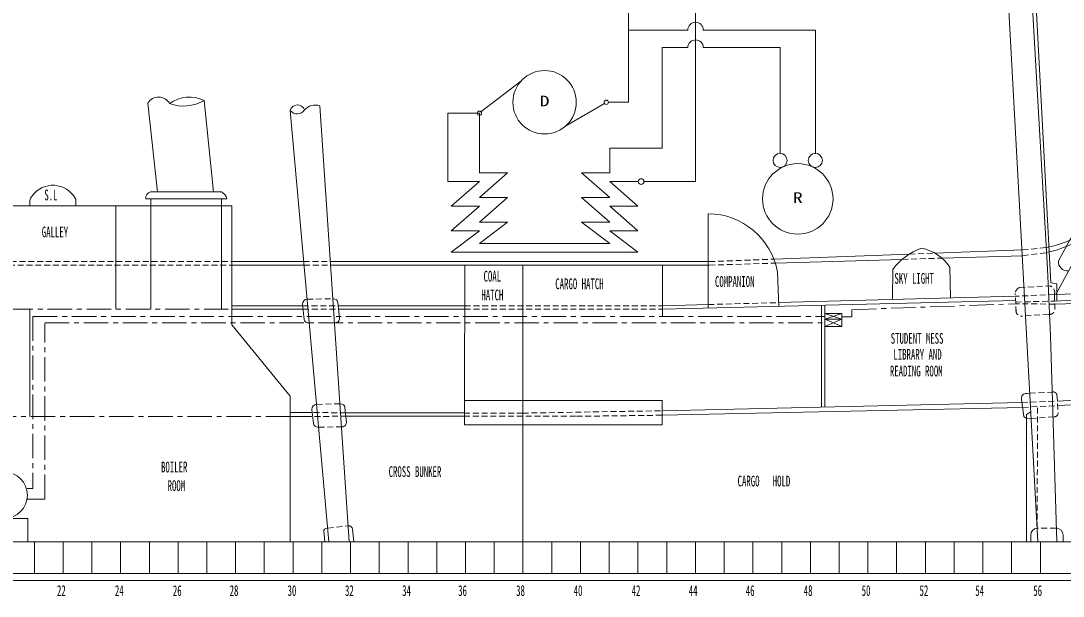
# Model space of a CAD drawing. Units: millimetres, scale not verified. Extents: x -20710 to 20710, y -14707 to 14707.
# Drawn here: x -4450 to 6203, y 1562 to 7438 of the extents above; entities that cross this region are included whole.
import ezdxf
from ezdxf.enums import TextEntityAlignment as Align

# ---------------------------------------------------------------- set-up
doc = ezdxf.new("R2010")
doc.units = ezdxf.units.MM
doc.header["$LTSCALE"] = 50
doc.linetypes.add('CHAIN1', pattern=[8, 5, -1, 1, -1])
doc.linetypes.add('DASHED1', pattern=[1.8, 1.2, -0.6])
doc.layers.add('0-0_0', color=3, linetype='Continuous', lineweight=18)
doc.layers.add('0-1_芯', color=4, linetype='CHAIN1', lineweight=18)
doc.styles.add('ＭＳ ゴシック', font='')
doc.styles.get('ＭＳ ゴシック').set_extended_font_data('MS Gothic')

msp = doc.modelspace()

# ---------------------------------------------------------------- linework, layer by layer
at = {"layer": '0-0_0'}
for p, q in [((5501.12, 10255.3), (5943.89, 2116.51)), ((1762.04, 7696.88), (1762.04, 6606.4)), ((2446.04, 7696.88), (2446.04, 5796.4)), ((1762.04, 7344.4), (2366.84, 7344.4)), ((2104.04, 7164.4), (2366.84, 7164.4)), ((2104.04, 7164.4), (2104.04, 6136.41)), ((2525.24, 7164.4), (3310.04, 7164.4)), ((3310.04, 7164.4), (3310.04, 6084.4)), ((252.32, 6509.24), (657.99, 6818.51)), ((-2479.31, 5691.9), (-2575.5, 6624.19)), ((1554.52, 6606.4), (1762.04, 6606.4)), ((-3054.13, 5691.9), (-3152.67, 6598.4)), ((-1696.5, 6523.44), (-1301.68, 2116.51)), ((-1393.47, 6571.48), (-1093.44, 2116.51)), ((1516.43, 6592.45), (1110.7, 6357.81)), ((-86.48, 6494.11), (236.91, 6494.11)), ((236.91, 6494.11), (236.91, 5884.41)), ((6154.58, 4987.75), (6736.02, 6060.8)), ((236.91, 5884.41), (524.91, 5884.41)), ((524.91, 5884.41), (236.91, 5632.41)), ((1568.91, 5884.41), (1280.91, 5884.41)), ((1280.91, 5884.41), (1568.91, 5632.41)), ((-4138.78, 5758.8), (-4106.03, 5758.8)), ((-86.48, 5796.4), (236.91, 5796.4)), ((236.91, 5796.4), (-51.09, 5544.4)), ((1568.91, 5796.4), (1860.94, 5796.4)), ((1568.91, 5796.4), (1856.91, 5544.4)), ((1918.54, 5796.4), (2446.04, 5796.4)), ((-2400.47, 5691.9), (-3125.28, 5691.9)), ((6126.94, 4643.09), (6681.11, 5667.85)), ((-4595.69, 5547.9), (-2291.69, 5547.9)), ((-4357.71, 5602.1), (-4357.71, 5547.9)), ((-3887.1, 5602.1), (-3887.1, 5547.9)), ((-3479.69, 5547.9), (-3479.69, 4492.01)), ((-2345.69, 5619.9), (-3173.69, 5619.9)), ((-3119.69, 5619.9), (-3119.69, 4492.01)), ((-2399.69, 5619.9), (-2399.69, 4492.01)), ((-2291.69, 5547.9), (-2291.69, 4332.37)), ((-51.09, 5544.4), (236.91, 5544.4)), ((236.91, 5544.4), (-51.09, 5292.4)), ((236.91, 5632.41), (524.91, 5632.41)), ((524.91, 5632.41), (236.91, 5380.41)), ((1568.91, 5632.41), (1280.91, 5632.41)), ((1280.91, 5632.41), (1568.91, 5380.41)), ((1856.91, 5544.4), (1568.91, 5544.4)), ((1568.91, 5544.4), (1856.91, 5292.4)), ((2575.21, 4503.63), (2575.21, 5468.39)), ((236.91, 5380.41), (524.91, 5380.41)), ((524.91, 5380.41), (236.91, 5164.41)), ((1568.91, 5380.41), (1280.91, 5380.41)), ((1280.91, 5380.41), (1568.91, 5164.41)), ((-51.09, 5292.4), (236.91, 5292.4)), ((236.91, 5292.4), (-51.09, 5076.4)), ((1856.91, 5292.4), (1568.91, 5292.4)), ((1568.91, 5292.4), (1856.91, 5076.4)), ((236.91, 5164.41), (902.91, 5164.41)), ((1568.91, 5164.41), (902.91, 5164.41)), ((-51.09, 5076.4), (902.91, 5076.4)), ((1856.91, 5076.4), (902.91, 5076.4)), ((3246.73, 5003.66), (4630.57, 5055.42)), ((4891.03, 5065.16), (5786.58, 5098.65)), ((4964.32, 5014.02), (5789.67, 5038.68)), ((-2291.69, 4978.96), (-1558.13, 4978.96)), ((-2291.69, 4942.96), (-1554.9, 4942.96)), ((-1286.22, 4978.96), (2586.2, 4978.96)), ((-1283.79, 4942.96), (2586.2, 4942.96)), ((83.26, 3561.26), (86.88, 4942.96)), ((682.33, 1792.51), (682.33, 4942.96)), ((2107.96, 4942.96), (2107.96, 4420.01)), ((3260.92, 4963.12), (4557.9, 5001.87)), ((5045.75, 4923.53), (5050.34, 4608.57)), ((3295.58, 4521.54), (3283.49, 4871.55)), ((4458.87, 4593.55), (4460.71, 4897.89)), ((-1260.16, 4599.5), (-1255.41, 4599.57)), ((2107.96, 4492.01), (5717.7, 4581.76)), ((3294.25, 4560.05), (5714.35, 4625.43)), ((6113.37, 4642.67), (7076.05, 4672.53)), ((7139.37, 4632.46), (6115.45, 4575.57)), ((-4357.41, 4492.01), (-4357.41, 3398.11)), ((-2291.69, 4528.01), (-1569.43, 4528.01)), ((-2291.69, 4492.01), (-1565.89, 4492.01)), ((-1570.44, 4543.42), (-1555.28, 4389.14)), ((-1208.92, 4560.77), (-1193.2, 4400.84)), ((-1205.2, 4528.01), (85.29, 4528.01)), ((-1201.66, 4492.01), (85.2, 4492.01)), ((2107.96, 4528.01), (2575.34, 4540.63)), ((3731.43, 3493.28), (3731.43, 4532.37)), ((3767.43, 3494.1), (3767.43, 4533.27)), ((3767.43, 4450.45), (3940.01, 4389.57)), ((3940.01, 4389.57), (3767.43, 4315)), ((-1507.92, 4352.31), (-1501.98, 4352.29)), ((5831.9, 3633.53), (5861.28, 3634.88)), ((6143.74, 3554.19), (8950.52, 3700.7)), ((9111.01, 3663.03), (6147.01, 3508.38)), ((-1188.45, 3527.3), (-1183.7, 3527.37)), ((2104.49, 3456), (5778.61, 3540.18)), ((5777.21, 3569.77), (5800.65, 3397.99)), ((-1478.88, 3437.44), (-1697.2, 3437.44)), ((-1474.28, 3468.72), (-1460.26, 3326)), ((-1137.21, 3488.57), (-1122.19, 3335.76)), ((79.86, 3435.07), (-1127.9, 3435.07)), ((2104.49, 3409.68), (5790.23, 3490.39)), ((5871.89, 3444.86), (5828.3, 3417.74)), ((5828.3, 3417.74), (5828.3, 2116.51)), ((-1476.03, 3398.11), (-1697.24, 3398.11)), ((79.86, 3399.07), (-1119.99, 3399.07)), ((-1412.67, 3289.2), (-1406.74, 3289.17)), ((-1333.17, 2253.35), (-1314.64, 2255.63)), ((-1058.75, 2244.49), (-1047.38, 2116.51)), ((-1353.47, 2228.21), (-1343.55, 2116.51)), ((5872.48, 2184.85), (5872.48, 2116.51)), ((6201.52, 2116.51), (6201.52, 2184.85)), ((7960.37, 2116.51), (-8718.06, 2116.51)), ((-4311.36, 1792.51), (-4311.36, 2116.51)), ((-4017.61, 1792.51), (-4017.61, 2116.51)), ((-3723.86, 1792.51), (-3723.86, 2116.51)), ((-3430.12, 1792.51), (-3430.12, 2116.51)), ((-3136.37, 1792.51), (-3136.37, 2116.51)), ((-2842.62, 1792.51), (-2842.62, 2116.51)), ((-2548.88, 1792.51), (-2548.88, 2116.51)), ((-2255.13, 1792.51), (-2255.13, 2116.51)), ((-1961.39, 1792.51), (-1961.39, 2116.51)), ((-1667.64, 1792.51), (-1667.64, 2116.51)), ((-1373.89, 1792.51), (-1373.89, 2116.51)), ((-1080.15, 1792.51), (-1080.15, 2116.51)), ((-786.4, 1792.51), (-786.4, 2116.51)), ((-492.65, 1792.51), (-492.65, 2116.51)), ((-198.91, 1792.51), (-198.91, 2116.51)), ((94.84, 1792.51), (94.84, 2116.51)), ((388.59, 1792.51), (388.59, 2116.51)), ((976.08, 1792.51), (976.08, 2116.51)), ((1269.83, 1792.51), (1269.83, 2116.51)), ((1563.57, 1792.51), (1563.57, 2116.51)), ((1857.32, 1792.51), (1857.32, 2116.51)), ((2151.07, 1792.51), (2151.07, 2116.51)), ((2444.81, 1792.51), (2444.81, 2116.51)), ((2738.56, 1792.51), (2738.56, 2116.51)), ((3032.31, 1792.51), (3032.31, 2116.51)), ((3326.05, 1792.51), (3326.05, 2116.51)), ((3619.8, 1792.51), (3619.8, 2116.51)), ((3913.55, 1792.51), (3913.55, 2116.51)), ((4207.29, 1792.51), (4207.29, 2116.51)), ((4501.04, 1792.51), (4501.04, 2116.51)), ((4794.79, 1792.51), (4794.79, 2116.51)), ((5088.53, 1792.51), (5088.53, 2116.51)), ((5382.28, 1792.51), (5382.28, 2116.51)), ((5676.03, 1792.51), (5676.03, 2116.51)), ((5969.77, 1792.51), (5969.77, 2116.51)), ((7959.68, 1792.51), (-8842.05, 1792.51)), ((7960.37, 1720.51), (-8841.35, 1720.51))]:
    msp.add_line(p, q, dxfattribs=at)
at = {"layer": '0-0_0', "color": 1, "linetype": 'DASHED1'}
for p, q in [((5786.58, 5098.65), (6030.71, 5121.99)), ((4557.9, 5001.87), (4964.32, 5014.02)), ((4630.57, 5055.42), (4891.03, 5065.16)), ((5789.67, 5038.68), (6033.64, 5070.97)), ((-5021.26, 4942.96), (-2291.69, 4942.96)), ((-5003.05, 4978.96), (-2291.69, 4978.96)), ((-1558.13, 4978.96), (-1286.22, 4978.96)), ((-1554.9, 4942.96), (-1283.79, 4942.96)), ((2586.2, 4978.96), (3246.73, 5003.66)), ((2586.2, 4942.96), (3260.92, 4963.12)), ((5753.27, 4712.84), (6066.42, 4731.52)), ((-1523.66, 4595.61), (-1261.16, 4599.49)), ((5723.67, 4459.04), (5712.77, 4653.67)), ((6113.37, 4642.67), (5714.35, 4625.43)), ((6113.37, 4642.67), (6117.53, 4508.47)), ((-1568.43, 4528.01), (-1206.2, 4528.01)), ((-1564.89, 4492.01), (-1202.66, 4492.01)), ((86.2, 4492.01), (2107.96, 4492.01)), ((86.29, 4528.01), (2107.96, 4528.01)), ((2575.34, 4540.63), (3294.25, 4560.05)), ((5717.7, 4565.56), (6115.45, 4575.57)), ((6116.39, 4545.33), (5718.69, 4547.92)), ((6055.51, 4440.36), (5784.43, 4423.23)), ((5861.28, 3634.88), (6087.1, 3645.25)), ((-1427.5, 3520.91), (-1188.45, 3527.3)), ((5781.25, 3540.18), (6143.74, 3554.19)), ((6139.19, 3617.92), (6152.21, 3435.73)), ((-1127.9, 3435.07), (-1478.88, 3437.44)), ((5788.05, 3490.34), (6147.01, 3508.38)), ((5936.28, 2256.38), (5941.76, 3498.07)), ((-1118.31, 3399.07), (-1476.03, 3398.11)), ((6109.24, 3394.09), (5875.4, 3376.71)), ((-1406.74, 3289.17), (-1172.5, 3290.51)), ((-1313.65, 2255.75), (-1104.55, 2281.47)), ((6129.52, 2256.85), (5944.48, 2256.85))]:
    msp.add_line(p, q, dxfattribs=at)
at = {"layer": '0-0_0'}
for points in [[(6137.77, 4576.81), (6138.37, 4750.51), (6076.86, 4762.7), (5792.78, 10090.4)], [(6137.39, 2114.92), (6074.62, 4222.15), (6043.16, 4905.57), (5750.03, 10001.18)], [(2525.24, 7344.4), (3670.04, 7344.4), (3670.04, 6084.4)], [(236.91, 5796.4), (-86.48, 5796.4), (-86.48, 6494.11)], [(1568.91, 5884.41), (1568.91, 6136.41), (2104.04, 6136.41)], [(3940.01, 4450.45), (3767.43, 4389.57), (3940.01, 4315)], [(-2291.69, 4332.37), (-1697.03, 3604.59), (-1698.58, 2116.51)], [(-4378.76, 2116.51), (-4378.76, 2355.97), (-4859.78, 2355.97), (-4859.78, 2116.51)]]:
    msp.add_lwpolyline(points, dxfattribs=at)
for points in [[(3940.01, 4450.45), (3767.43, 4450.45), (3767.43, 4389.57), (3940.01, 4389.57)], [(3767.43, 4389.57), (3940.01, 4389.57), (3940.01, 4315), (3767.43, 4315)], [(83.26, 3561.26), (2104.49, 3561.26), (2104.49, 3311.47), (83.26, 3311.47)]]:
    msp.add_lwpolyline(points, close=True, dxfattribs=at)
at = {"layer": '0-0_0', "color": 1, "linetype": 'DASHED1'}
for points in [[(79.86, 3399.07), (1229.1, 3399.07), (2104.49, 3409.68)], [(80.71, 3431.33), (677.6, 3431.33), (2104.49, 3456)]]:
    msp.add_lwpolyline(points, dxfattribs=at)
at = {"layer": '0-0_0'}
for centre, radius in [((902.91, 6606.4), 324), ((1532.92, 6606.4), 21.6), ((236.91, 6494.11), 21.6), ((3310.04, 6012.4), 72), ((3670.04, 6012.4), 72), ((3490.58, 5619.45), 360), ((1889.74, 5796.4), 28.8), ((-4619.6, 2592.83), 236.87)]:
    msp.add_circle(centre, radius, dxfattribs=at)
for centre, radius, start, end in [((2446.04, 7344.4), 79.2, 0, 180), ((2446.04, 7164.4), 79.2, 0, 180), ((-3042.2, 6529.94), 129.96, 29.31344, 148.21255), ((-2784.88, 6986.01), 418.03, 249.84951, 300.05675), ((-2726.79, 6315.75), 343.54, 63.87221, 126.03405), ((-1625.38, 6576.8), 88.92, 216.88189, 327.30046), ((-1622.64, 6502.02), 76.9, 20.35672, 163.82563), ((-1438.04, 6425.19), 152.93, 73.05559, 137.36738), ((-4117.77, 5488.07), 271.54, 94.43858, 149.02123), ((-4127.04, 5488.07), 271.54, 30.97877, 85.56142), ((-3098.27, 5621.47), 75.43, 110.98318, 181.19208), ((-2439.4, 5605.44), 94.82, 8.77246, 65.75688), ((-4307.71, 5602.1), 50, 149.02123, 180), ((-3937.1, 5602.1), 50, 0, 30.97877), ((2570.78, 4744.45), 723.96, 10.11146, 89.6493), ((5793.22, 6317.72), 1219.09, 281.23359, 305.00544), ((5735.3, 6387.34), 1349.76, 282.76993, 302.04778), ((4968.29, 4520.9), 632.26, 109.80794, 143.39742), ((4664.37, 4662.22), 462.32, 34.41722, 78.81636), ((6246.07, 4976.23), 92.21, 172.82383, 277.2015), ((-1520.19, 4545.6), 50.28, 94.10592, 182.10631), ((-1255.41, 4552.18), 47.32, 10.74961, 90), ((-1510.07, 4398.4), 46.16, 191.57554, 272.67466), ((-1240.14, 4399.09), 46.96, 265.2668, 2.13672), ((5826.87, 3582.51), 51.27, 84.37725, 194.38743), ((-1424.03, 3470.9), 50.28, 94.10592, 182.10631), ((-1183.7, 3479.98), 47.32, 10.74961, 90), ((-1414.83, 3335.29), 46.16, 191.57554, 272.67466), ((-1169.13, 3337.35), 46.96, 265.88239, 358.05075), ((5853.77, 3442.63), 69.38, 220.03729, 288.17018), ((-1326.36, 2227.08), 27.14, 104.55087, 177.62684), ((-1103.04, 2236.6), 44.9, 10.11074, 91.92536), ((5944.48, 2184.85), 72, 96.53932, 180), ((6129.52, 2184.85), 72, 0, 87.09801)]:
    msp.add_arc(centre, radius, start, end, dxfattribs=at)
at = {"layer": '0-0_0', "color": 1, "linetype": 'DASHED1'}
for centre, radius, start, end in [((5783.55, 4648.66), 70.96, 115.25663, 175.95166), ((5783.55, 4648.66), 70.96, 71.27919, 71.57262), ((6044.77, 4663.25), 71.62, 343.29453, 72.40842), ((5775.33, 4477.24), 54.77, 167.00778, 279.56338), ((6063.36, 4495.51), 55.71, 261.90646, 13.45515), ((6100.97, 3608.38), 39.38, 14.00814, 110.62004), ((6111.91, 3434.33), 40.33, 266.20807, 6.17995), ((5944.48, 2184.85), 72, 90, 96.53932), ((6129.52, 2184.85), 72, 87.09801, 90)]:
    msp.add_arc(centre, radius, start, end, dxfattribs=at)
at = {"layer": '0-1_芯'}
for p, q in [((-6176.11, 4492.01), (-2291.69, 4492.01)), ((4044.62, 4487.65), (5718.69, 4547.92)), ((4044.62, 4487.65), (4044.62, 4414.86)), ((7139.32, 4577.07), (6116.39, 4545.33)), ((-4327.41, 4420.01), (3767.43, 4420.01)), ((-4327.41, 4420.01), (-4327.41, 2661.84)), ((4044.62, 4414.86), (3940.01, 4414.86)), ((-4205.96, 4352.29), (3767.43, 4352.29)), ((-4205.96, 2553.84), (-4205.96, 4346.54)), ((-1697.24, 3398.11), (-6366.81, 3398.11)), ((-4385.96, 2661.84), (-4327.41, 2661.84)), ((-4385.96, 2553.84), (-4205.96, 2553.84))]:
    msp.add_line(p, q, dxfattribs=at)

# ---------------------------------------------------------------- texts
at = {"layer": '0-0_0', "color": 2, "style": 'ＭＳ ゴシック'}
for s, width, p in [('D', 1.35, (852.91, 6531.4)), ('S.L', 0.6, (-4209.52, 5571.44)), ('R', 1.35, (3440.58, 5544.45)), ('GALLEY', 0.6, (-4235.78, 5194.01)), ('COAL', 0.6, (279.12, 4741.98)), ('CARGO HATCH', 0.6, (1012.19, 4664.24)), ('COMPANION', 0.6, (2644.07, 4687.53)), ('SKY LIGHT', 0.6, (4478.15, 4719.81)), ('HATCH', 0.6, (257.33, 4550.38)), ('STUDENT MESS', 0.6, (4440.62, 4107.29)), ('LIBRARY AND', 0.6, (4467.39, 3943.26)), ('READING ROOM', 0.6, (4432.08, 3773.08)), ('BOILER', 0.6, (-3016.7, 2792.77)), ('CROSS BUNKER', 0.6, (-690.99, 2746.38)), ('CARGO   HOLD', 0.6, (2875.37, 2649.69)), ('ROOM', 0.6, (-2949.77, 2602.34)), ('22', 0.6, (-4080.48, 1530.88)), ('24', 0.6, (-3488.32, 1530.88)), ('26', 0.6, (-2896.16, 1530.88)), ('28', 0.6, (-2316.11, 1530.88)), ('30', 0.6, (-1723.95, 1530.88)), ('32', 0.6, (-1136.78, 1530.88)), ('34', 0.6, (-552.84, 1530.88)), ('36', 0.6, (19.84, 1530.88)), ('38', 0.6, (612, 1530.88)), ('40', 0.6, (1200.62, 1530.88)), ('42', 0.6, (1792.79, 1530.88)), ('44', 0.6, (2376.63, 1530.88)), ('46', 0.6, (2959.13, 1530.88)), ('48', 0.6, (3551.29, 1530.88)), ('50', 0.6, (4143.45, 1530.88)), ('52', 0.6, (4734.44, 1530.88)), ('54', 0.6, (5305.17, 1530.88)), ('56', 0.6, (5897.34, 1530.88))]:
    msp.add_text(s, height=110, dxfattribs=dict(at, width=width)).set_placement(p, align=Align.BOTTOM_LEFT)

doc.saveas('drawing.dxf')
